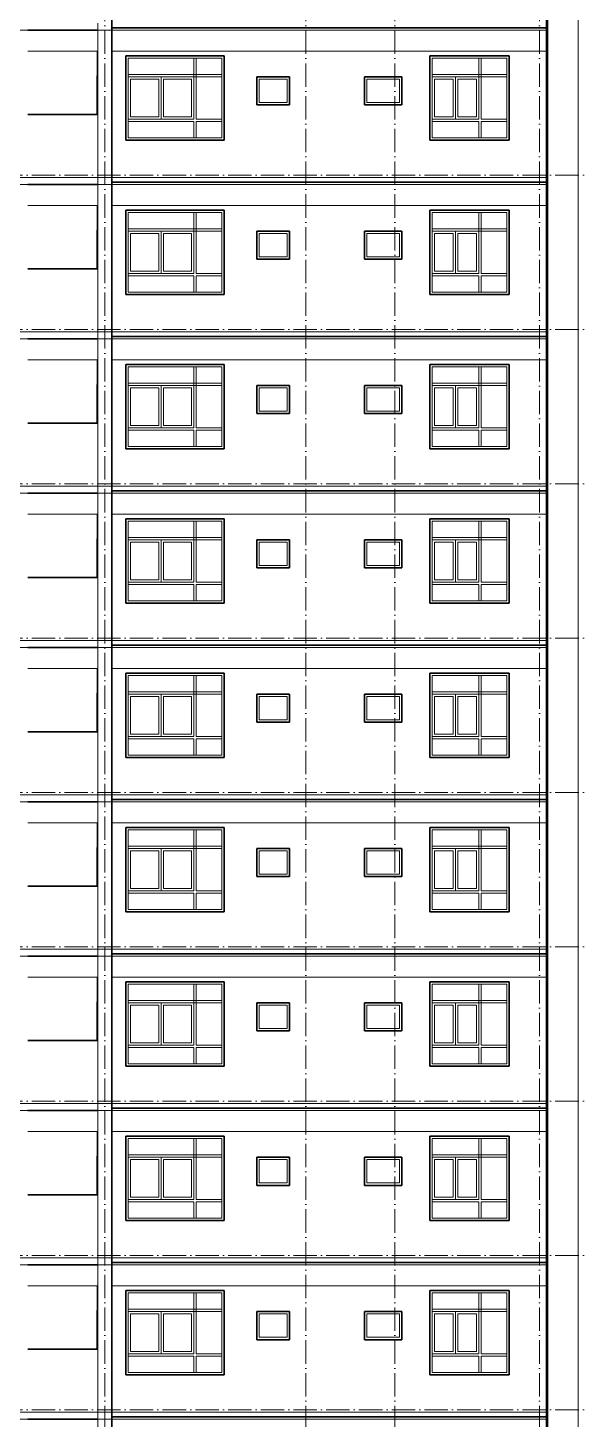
# Model space of a CAD drawing. Header units: millimetres. Extents: x -8482 to 130249, y -7482 to 93550.
# Drawn here: x 87661 to 99436, y 38200 to 67950 of the extents above; entities that cross this region are included whole.
import ezdxf

# ---------------------------------------------------------------- set-up
doc = ezdxf.new("R2010")
doc.units = ezdxf.units.MM
doc.linetypes.add('Grid Line', pattern=[14, 10, -2, 0, -2])
for name, color, linetype, lineweight in [('CUA', 31, 'Continuous', 9), ('NET CAT', 3, 'Continuous', 5), ('NET CATConcrete', 3, 'Continuous', 5), ('NET-THAY', 2, 'Continuous', 9), ('TRUC', 225, 'Continuous', 5)]:
    doc.layers.add(name, color=color, linetype=linetype, lineweight=lineweight)

# ---------------------------------------------------------------- blocks, each defined once
blk = doc.blocks.new('ALC1807-ASCENT PLAZA-TANG DIEN HINH-TANG 5_rvt-23-MẶT ĐỨNG TRỤC Q-A')
at = {"layer": 'NET-THAY', "color": 50, "lineweight": 35}
for p, q in [((-28550, 38250), (-31000, 38250)), ((-31000, 38250), (-31000, 34950)), ((-28100, 38250), (-28550, 38250)), ((-21700, 38250), (-28100, 38250)), ((-21700, 34950), (-21700, 38250))]:
    blk.add_line(p, q, dxfattribs=at)
blk = doc.blocks.new('CUA VAO CAN HO - Type 1-60179-MẶT ĐỨNG TRỤC Q-A')
at = {"layer": 'CUA', "color": 90}
for p, q in [((-31320, 24026), (-31320, 23200)), ((-31300, 24026), (-31320, 24026))]:
    blk.add_line(p, q, dxfattribs=at)
blk = doc.blocks.new('X-PHONG NGU 2 - X-PHONG NGU 2_Recovery_-201132-MẶT ĐỨNG TRỤC Q-A')
at = {"layer": 'CUA', "color": 90}
for p, q in [((-28600, 24450), (-30700, 24450)), ((-30700, 24450), (-30700, 22650)), ((-30650, 22700), (-30650, 24400)), ((-30650, 24400), (-28650, 24400)), ((-29200, 24400), (-29250, 24400)), ((-29250, 24400), (-29250, 23100)), ((-29200, 23100), (-29200, 24400)), ((-28650, 24400), (-28650, 22700)), ((-28600, 22650), (-28600, 24450)), ((-30650, 24050), (-30650, 24000)), ((-28650, 24050), (-30650, 24050)), ((-30650, 24000), (-28650, 24000)), ((-30600, 23150), (-30600, 23950)), ((-30600, 23950), (-30000, 23950)), ((-30000, 23950), (-30000, 23150)), ((-29950, 24000), (-29950, 23100)), ((-29250, 24000), (-29950, 24000)), ((-29900, 23950), (-29300, 23950)), ((-29900, 23150), (-29900, 23950)), ((-29300, 23950), (-29300, 23150)), ((-29250, 23100), (-29250, 24000)), ((-28650, 24000), (-28650, 24050)), ((-29250, 23100), (-30650, 23100)), ((-30650, 23100), (-30650, 23050)), ((-30650, 23050), (-29250, 23050)), ((-30000, 23150), (-30600, 23150)), ((-29950, 23100), (-29250, 23100)), ((-29300, 23150), (-29900, 23150)), ((-29250, 23050), (-29250, 22700)), ((-28650, 23100), (-29200, 23100)), ((-29200, 22700), (-29200, 23050)), ((-29200, 23050), (-28650, 23050)), ((-28650, 23050), (-28650, 23100)), ((-30700, 22650), (-28600, 22650)), ((-28650, 22700), (-30650, 22700)), ((-29250, 22700), (-29200, 22700))]:
    blk.add_line(p, q, dxfattribs=at)
blk = doc.blocks.new('X-PHONG NGU 2 - X-PHONG NGU 2_Recovery_ 2-211564-MẶT ĐỨNG TRỤC Q-A')
at = {"layer": 'CUA', "color": 90}
for p, q in [((-22500, 24450), (-24200, 24450)), ((-24200, 24450), (-24200, 22650)), ((-24150, 22700), (-24150, 24400)), ((-24150, 24400), (-22550, 24400)), ((-23100, 24400), (-23150, 24400)), ((-23150, 24400), (-23150, 23100)), ((-23100, 23100), (-23100, 24400)), ((-22550, 24400), (-22550, 22700)), ((-22500, 22650), (-22500, 24450)), ((-24150, 24050), (-24150, 24000)), ((-22550, 24050), (-24150, 24050)), ((-24150, 24000), (-22550, 24000)), ((-24100, 23150), (-24100, 23950)), ((-24100, 23950), (-23700, 23950)), ((-23700, 23950), (-23700, 23150)), ((-23650, 24000), (-23650, 23100)), ((-23150, 24000), (-23650, 24000)), ((-23600, 23950), (-23200, 23950)), ((-23600, 23150), (-23600, 23950)), ((-23200, 23950), (-23200, 23150)), ((-23150, 23100), (-23150, 24000)), ((-22550, 24000), (-22550, 24050)), ((-23150, 23100), (-24150, 23100)), ((-24150, 23100), (-24150, 23050)), ((-24150, 23050), (-23150, 23050)), ((-23700, 23150), (-24100, 23150)), ((-23650, 23100), (-23150, 23100)), ((-23200, 23150), (-23600, 23150)), ((-23150, 23050), (-23150, 22700)), ((-22550, 23100), (-23100, 23100)), ((-23100, 22700), (-23100, 23050)), ((-23100, 23050), (-22550, 23050)), ((-22550, 23050), (-22550, 23100)), ((-24200, 22650), (-22500, 22650)), ((-22550, 22700), (-24150, 22700)), ((-23150, 22700), (-23100, 22700))]:
    blk.add_line(p, q, dxfattribs=at)
blk = doc.blocks.new('X-PHONG WC - X-PHONG WC 2-211565-MẶT ĐỨNG TRỤC Q-A')
at = {"layer": 'CUA', "color": 90}
for p, q in [((-25600, 24000), (-25600, 23400)), ((-24800, 24000), (-25600, 24000)), ((-25550, 23950), (-24850, 23950)), ((-25550, 23450), (-25550, 23950)), ((-24850, 23950), (-24850, 23450)), ((-24800, 23400), (-24800, 24000)), ((-25600, 23400), (-24800, 23400)), ((-24850, 23450), (-25550, 23450))]:
    blk.add_line(p, q, dxfattribs=at)
blk = doc.blocks.new('X-PHONG WC - X-PHONG WC 3-211566-MẶT ĐỨNG TRỤC Q-A')
at = {"layer": 'CUA', "color": 90}
for p, q in [((-27900, 24000), (-27900, 23400)), ((-27200, 24000), (-27900, 24000)), ((-27850, 23950), (-27250, 23950)), ((-27850, 23450), (-27850, 23950)), ((-27250, 23950), (-27250, 23450)), ((-27200, 23400), (-27200, 24000)), ((-27900, 23400), (-27200, 23400)), ((-27250, 23450), (-27850, 23450))]:
    blk.add_line(p, q, dxfattribs=at)
blk = doc.blocks.new('ALC1807-ASCENT PLAZA-TANG DIEN HINH-TANG 5_rvt-24-MẶT ĐỨNG TRỤC Q-A')
at = {"layer": 'NET-THAY', "color": 50, "lineweight": 35}
for p, q in [((-28550, 41550), (-31000, 41550)), ((-31000, 41550), (-31000, 38250)), ((-28100, 41550), (-28550, 41550)), ((-21700, 41550), (-28100, 41550)), ((-21700, 38250), (-21700, 41550)), ((-31310, 40526), (-31310, 41050)), ((-30700, 39150), (-30700, 40950)), ((-30700, 40950), (-28600, 40950)), ((-28600, 40950), (-28600, 39150)), ((-24200, 39150), (-24200, 40950)), ((-24200, 40950), (-22500, 40950)), ((-22500, 40950), (-22500, 39150)), ((-27900, 39900), (-27900, 40500)), ((-27900, 40500), (-27200, 40500)), ((-27200, 40500), (-27200, 39900)), ((-25600, 39900), (-25600, 40500)), ((-25600, 40500), (-24800, 40500)), ((-24800, 40500), (-24800, 39900)), ((-27200, 39900), (-27900, 39900)), ((-24800, 39900), (-25600, 39900)), ((-31300, 39700), (-32800, 39700)), ((-28600, 39150), (-30700, 39150)), ((-22500, 39150), (-24200, 39150)), ((-32800, 38200), (-31300, 38200)), ((-31000, 38250), (-28550, 38250)), ((-28550, 38250), (-28100, 38250)), ((-28100, 38250), (-21700, 38250))]:
    blk.add_line(p, q, dxfattribs=at)
at = {"color": 50, "lineweight": 35}
for name in ['X-PHONG NGU 2 - X-PHONG NGU 2_Recovery_-201132-MẶT ĐỨNG TRỤC Q-A', 'X-PHONG NGU 2 - X-PHONG NGU 2_Recovery_ 2-211564-MẶT ĐỨNG TRỤC Q-A', 'CUA VAO CAN HO - Type 1-60179-MẶT ĐỨNG TRỤC Q-A', 'X-PHONG WC - X-PHONG WC 3-211566-MẶT ĐỨNG TRỤC Q-A', 'X-PHONG WC - X-PHONG WC 2-211565-MẶT ĐỨNG TRỤC Q-A']:
    blk.add_blockref(name, (0, 16500), dxfattribs=at)
blk = doc.blocks.new('ALC1807-ASCENT PLAZA-TANG DIEN HINH-TANG 5_rvt-25-MẶT ĐỨNG TRỤC Q-A')
at = {"layer": 'NET-THAY', "color": 50, "lineweight": 35}
for p, q in [((-28550, 44850), (-31000, 44850)), ((-31000, 44850), (-31000, 41550)), ((-28100, 44850), (-28550, 44850)), ((-21700, 44850), (-28100, 44850)), ((-21700, 41550), (-21700, 44850)), ((-31310, 43826), (-31310, 44350)), ((-30700, 42450), (-30700, 44250)), ((-30700, 44250), (-28600, 44250)), ((-28600, 44250), (-28600, 42450)), ((-24200, 42450), (-24200, 44250)), ((-24200, 44250), (-22500, 44250)), ((-22500, 44250), (-22500, 42450)), ((-27900, 43200), (-27900, 43800)), ((-27900, 43800), (-27200, 43800)), ((-27200, 43800), (-27200, 43200)), ((-25600, 43200), (-25600, 43800)), ((-25600, 43800), (-24800, 43800)), ((-24800, 43800), (-24800, 43200)), ((-27200, 43200), (-27900, 43200)), ((-24800, 43200), (-25600, 43200)), ((-31300, 43000), (-32800, 43000)), ((-28600, 42450), (-30700, 42450)), ((-22500, 42450), (-24200, 42450)), ((-32800, 41500), (-31300, 41500)), ((-31000, 41550), (-28550, 41550)), ((-28550, 41550), (-28100, 41550)), ((-28100, 41550), (-21700, 41550))]:
    blk.add_line(p, q, dxfattribs=at)
at = {"color": 50, "lineweight": 35}
for name in ['X-PHONG NGU 2 - X-PHONG NGU 2_Recovery_-201132-MẶT ĐỨNG TRỤC Q-A', 'X-PHONG NGU 2 - X-PHONG NGU 2_Recovery_ 2-211564-MẶT ĐỨNG TRỤC Q-A', 'CUA VAO CAN HO - Type 1-60179-MẶT ĐỨNG TRỤC Q-A', 'X-PHONG WC - X-PHONG WC 3-211566-MẶT ĐỨNG TRỤC Q-A', 'X-PHONG WC - X-PHONG WC 2-211565-MẶT ĐỨNG TRỤC Q-A']:
    blk.add_blockref(name, (0, 19800), dxfattribs=at)
blk = doc.blocks.new('ALC1807-ASCENT PLAZA-TANG DIEN HINH-TANG 5_rvt-26-MẶT ĐỨNG TRỤC Q-A')
at = {"layer": 'NET-THAY', "color": 50, "lineweight": 35}
for p, q in [((-28550, 48150), (-31000, 48150)), ((-31000, 48150), (-31000, 44850)), ((-28100, 48150), (-28550, 48150)), ((-21700, 48150), (-28100, 48150)), ((-21700, 44850), (-21700, 48150)), ((-31310, 47126), (-31310, 47650)), ((-30700, 45750), (-30700, 47550)), ((-30700, 47550), (-28600, 47550)), ((-28600, 47550), (-28600, 45750)), ((-24200, 45750), (-24200, 47550)), ((-24200, 47550), (-22500, 47550)), ((-22500, 47550), (-22500, 45750)), ((-27900, 46500), (-27900, 47100)), ((-27900, 47100), (-27200, 47100)), ((-27200, 47100), (-27200, 46500)), ((-25600, 46500), (-25600, 47100)), ((-25600, 47100), (-24800, 47100)), ((-24800, 47100), (-24800, 46500)), ((-27200, 46500), (-27900, 46500)), ((-24800, 46500), (-25600, 46500)), ((-31300, 46300), (-32800, 46300)), ((-28600, 45750), (-30700, 45750)), ((-22500, 45750), (-24200, 45750)), ((-32800, 44800), (-31300, 44800)), ((-31000, 44850), (-28550, 44850)), ((-28550, 44850), (-28100, 44850)), ((-28100, 44850), (-21700, 44850))]:
    blk.add_line(p, q, dxfattribs=at)
at = {"color": 50, "lineweight": 35}
for name in ['X-PHONG NGU 2 - X-PHONG NGU 2_Recovery_-201132-MẶT ĐỨNG TRỤC Q-A', 'X-PHONG NGU 2 - X-PHONG NGU 2_Recovery_ 2-211564-MẶT ĐỨNG TRỤC Q-A', 'CUA VAO CAN HO - Type 1-60179-MẶT ĐỨNG TRỤC Q-A', 'X-PHONG WC - X-PHONG WC 3-211566-MẶT ĐỨNG TRỤC Q-A', 'X-PHONG WC - X-PHONG WC 2-211565-MẶT ĐỨNG TRỤC Q-A']:
    blk.add_blockref(name, (0, 23100), dxfattribs=at)
blk = doc.blocks.new('ALC1807-ASCENT PLAZA-TANG DIEN HINH-TANG 5_rvt-27-MẶT ĐỨNG TRỤC Q-A')
at = {"layer": 'NET-THAY', "color": 50, "lineweight": 35}
for p, q in [((-28550, 51450), (-31000, 51450)), ((-31000, 51450), (-31000, 48150)), ((-28100, 51450), (-28550, 51450)), ((-21700, 51450), (-28100, 51450)), ((-21700, 48150), (-21700, 51450)), ((-31310, 50426), (-31310, 50950)), ((-30700, 49050), (-30700, 50850)), ((-30700, 50850), (-28600, 50850)), ((-28600, 50850), (-28600, 49050)), ((-24200, 49050), (-24200, 50850)), ((-24200, 50850), (-22500, 50850)), ((-22500, 50850), (-22500, 49050)), ((-27900, 49800), (-27900, 50400)), ((-27900, 50400), (-27200, 50400)), ((-27200, 50400), (-27200, 49800)), ((-25600, 49800), (-25600, 50400)), ((-25600, 50400), (-24800, 50400)), ((-24800, 50400), (-24800, 49800)), ((-27200, 49800), (-27900, 49800)), ((-24800, 49800), (-25600, 49800)), ((-31300, 49600), (-32800, 49600)), ((-28600, 49050), (-30700, 49050)), ((-22500, 49050), (-24200, 49050)), ((-32800, 48100), (-31300, 48100)), ((-31000, 48150), (-28550, 48150)), ((-28550, 48150), (-28100, 48150)), ((-28100, 48150), (-21700, 48150))]:
    blk.add_line(p, q, dxfattribs=at)
at = {"color": 50, "lineweight": 35}
for name in ['X-PHONG NGU 2 - X-PHONG NGU 2_Recovery_-201132-MẶT ĐỨNG TRỤC Q-A', 'X-PHONG NGU 2 - X-PHONG NGU 2_Recovery_ 2-211564-MẶT ĐỨNG TRỤC Q-A', 'CUA VAO CAN HO - Type 1-60179-MẶT ĐỨNG TRỤC Q-A', 'X-PHONG WC - X-PHONG WC 3-211566-MẶT ĐỨNG TRỤC Q-A', 'X-PHONG WC - X-PHONG WC 2-211565-MẶT ĐỨNG TRỤC Q-A']:
    blk.add_blockref(name, (0, 26400), dxfattribs=at)
blk = doc.blocks.new('ALC1807-ASCENT PLAZA-TANG DIEN HINH-TANG 5_rvt-28-MẶT ĐỨNG TRỤC Q-A')
at = {"layer": 'NET-THAY', "color": 50, "lineweight": 35}
for p, q in [((-28550, 54750), (-31000, 54750)), ((-31000, 54750), (-31000, 51450)), ((-28100, 54750), (-28550, 54750)), ((-21700, 54750), (-28100, 54750)), ((-21700, 51450), (-21700, 54750)), ((-31310, 53726), (-31310, 54250)), ((-30700, 52350), (-30700, 54150)), ((-30700, 54150), (-28600, 54150)), ((-28600, 54150), (-28600, 52350)), ((-24200, 52350), (-24200, 54150)), ((-24200, 54150), (-22500, 54150)), ((-22500, 54150), (-22500, 52350)), ((-27900, 53100), (-27900, 53700)), ((-27900, 53700), (-27200, 53700)), ((-27200, 53700), (-27200, 53100)), ((-25600, 53100), (-25600, 53700)), ((-25600, 53700), (-24800, 53700)), ((-24800, 53700), (-24800, 53100)), ((-27200, 53100), (-27900, 53100)), ((-24800, 53100), (-25600, 53100)), ((-31300, 52900), (-32800, 52900)), ((-28600, 52350), (-30700, 52350)), ((-22500, 52350), (-24200, 52350)), ((-32800, 51400), (-31300, 51400)), ((-31000, 51450), (-28550, 51450)), ((-28550, 51450), (-28100, 51450)), ((-28100, 51450), (-21700, 51450))]:
    blk.add_line(p, q, dxfattribs=at)
at = {"color": 50, "lineweight": 35}
for name in ['X-PHONG NGU 2 - X-PHONG NGU 2_Recovery_-201132-MẶT ĐỨNG TRỤC Q-A', 'X-PHONG NGU 2 - X-PHONG NGU 2_Recovery_ 2-211564-MẶT ĐỨNG TRỤC Q-A', 'CUA VAO CAN HO - Type 1-60179-MẶT ĐỨNG TRỤC Q-A', 'X-PHONG WC - X-PHONG WC 3-211566-MẶT ĐỨNG TRỤC Q-A', 'X-PHONG WC - X-PHONG WC 2-211565-MẶT ĐỨNG TRỤC Q-A']:
    blk.add_blockref(name, (0, 29700), dxfattribs=at)
blk = doc.blocks.new('ALC1807-ASCENT PLAZA-TANG DIEN HINH-TANG 5_rvt-29-MẶT ĐỨNG TRỤC Q-A')
at = {"layer": 'NET-THAY', "color": 50, "lineweight": 35}
for p, q in [((-28550, 58050), (-31000, 58050)), ((-31000, 58050), (-31000, 54750)), ((-28100, 58050), (-28550, 58050)), ((-21700, 58050), (-28100, 58050)), ((-21700, 54750), (-21700, 58050)), ((-31310, 57026), (-31310, 57550)), ((-30700, 55650), (-30700, 57450)), ((-30700, 57450), (-28600, 57450)), ((-28600, 57450), (-28600, 55650)), ((-24200, 55650), (-24200, 57450)), ((-24200, 57450), (-22500, 57450)), ((-22500, 57450), (-22500, 55650)), ((-27900, 56400), (-27900, 57000)), ((-27900, 57000), (-27200, 57000)), ((-27200, 57000), (-27200, 56400)), ((-25600, 56400), (-25600, 57000)), ((-25600, 57000), (-24800, 57000)), ((-24800, 57000), (-24800, 56400)), ((-27200, 56400), (-27900, 56400)), ((-24800, 56400), (-25600, 56400)), ((-31300, 56200), (-32800, 56200)), ((-28600, 55650), (-30700, 55650)), ((-22500, 55650), (-24200, 55650)), ((-31000, 54750), (-28550, 54750)), ((-28550, 54750), (-28100, 54750)), ((-28100, 54750), (-21700, 54750)), ((-32800, 54700), (-31300, 54700))]:
    blk.add_line(p, q, dxfattribs=at)
at = {"color": 50, "lineweight": 35}
for name in ['X-PHONG NGU 2 - X-PHONG NGU 2_Recovery_-201132-MẶT ĐỨNG TRỤC Q-A', 'X-PHONG NGU 2 - X-PHONG NGU 2_Recovery_ 2-211564-MẶT ĐỨNG TRỤC Q-A', 'CUA VAO CAN HO - Type 1-60179-MẶT ĐỨNG TRỤC Q-A', 'X-PHONG WC - X-PHONG WC 3-211566-MẶT ĐỨNG TRỤC Q-A', 'X-PHONG WC - X-PHONG WC 2-211565-MẶT ĐỨNG TRỤC Q-A']:
    blk.add_blockref(name, (0, 33000), dxfattribs=at)
blk = doc.blocks.new('ALC1807-ASCENT PLAZA-TANG DIEN HINH-TANG 5_rvt-30-MẶT ĐỨNG TRỤC Q-A')
at = {"layer": 'NET-THAY', "color": 50, "lineweight": 35}
for p, q in [((-28550, 61350), (-31000, 61350)), ((-31000, 61350), (-31000, 58050)), ((-28100, 61350), (-28550, 61350)), ((-21700, 61350), (-28100, 61350)), ((-21700, 58050), (-21700, 61350)), ((-31310, 60326), (-31310, 60850)), ((-30700, 58950), (-30700, 60750)), ((-30700, 60750), (-28600, 60750)), ((-28600, 60750), (-28600, 58950)), ((-24200, 58950), (-24200, 60750)), ((-24200, 60750), (-22500, 60750)), ((-22500, 60750), (-22500, 58950)), ((-27900, 59700), (-27900, 60300)), ((-27900, 60300), (-27200, 60300)), ((-27200, 60300), (-27200, 59700)), ((-25600, 59700), (-25600, 60300)), ((-25600, 60300), (-24800, 60300)), ((-24800, 60300), (-24800, 59700)), ((-27200, 59700), (-27900, 59700)), ((-24800, 59700), (-25600, 59700)), ((-31300, 59500), (-32800, 59500)), ((-28600, 58950), (-30700, 58950)), ((-22500, 58950), (-24200, 58950)), ((-31000, 58050), (-28550, 58050)), ((-28550, 58050), (-28100, 58050)), ((-28100, 58050), (-21700, 58050)), ((-32800, 58000), (-31300, 58000))]:
    blk.add_line(p, q, dxfattribs=at)
at = {"color": 50, "lineweight": 35}
for name in ['X-PHONG NGU 2 - X-PHONG NGU 2_Recovery_-201132-MẶT ĐỨNG TRỤC Q-A', 'X-PHONG NGU 2 - X-PHONG NGU 2_Recovery_ 2-211564-MẶT ĐỨNG TRỤC Q-A', 'CUA VAO CAN HO - Type 1-60179-MẶT ĐỨNG TRỤC Q-A', 'X-PHONG WC - X-PHONG WC 3-211566-MẶT ĐỨNG TRỤC Q-A', 'X-PHONG WC - X-PHONG WC 2-211565-MẶT ĐỨNG TRỤC Q-A']:
    blk.add_blockref(name, (0, 36300), dxfattribs=at)
blk = doc.blocks.new('ALC1807-ASCENT PLAZA-TANG DIEN HINH-TANG 5_rvt-31-MẶT ĐỨNG TRỤC Q-A')
at = {"layer": 'NET-THAY', "color": 50, "lineweight": 35}
for p, q in [((-28550, 64650), (-31000, 64650)), ((-31000, 64650), (-31000, 61350)), ((-28100, 64650), (-28550, 64650)), ((-21700, 64650), (-28100, 64650)), ((-21700, 61350), (-21700, 64650)), ((-31310, 63626), (-31310, 64150)), ((-30700, 62250), (-30700, 64050)), ((-30700, 64050), (-28600, 64050)), ((-28600, 64050), (-28600, 62250)), ((-24200, 62250), (-24200, 64050)), ((-24200, 64050), (-22500, 64050)), ((-22500, 64050), (-22500, 62250)), ((-27900, 63000), (-27900, 63600)), ((-27900, 63600), (-27200, 63600)), ((-27200, 63600), (-27200, 63000)), ((-25600, 63000), (-25600, 63600)), ((-25600, 63600), (-24800, 63600)), ((-24800, 63600), (-24800, 63000)), ((-31300, 62800), (-32800, 62800)), ((-27200, 63000), (-27900, 63000)), ((-24800, 63000), (-25600, 63000)), ((-28600, 62250), (-30700, 62250)), ((-22500, 62250), (-24200, 62250)), ((-32800, 61300), (-31300, 61300)), ((-31000, 61350), (-28550, 61350)), ((-28550, 61350), (-28100, 61350)), ((-28100, 61350), (-21700, 61350))]:
    blk.add_line(p, q, dxfattribs=at)
at = {"color": 50, "lineweight": 35}
for name in ['X-PHONG NGU 2 - X-PHONG NGU 2_Recovery_-201132-MẶT ĐỨNG TRỤC Q-A', 'X-PHONG NGU 2 - X-PHONG NGU 2_Recovery_ 2-211564-MẶT ĐỨNG TRỤC Q-A', 'CUA VAO CAN HO - Type 1-60179-MẶT ĐỨNG TRỤC Q-A', 'X-PHONG WC - X-PHONG WC 3-211566-MẶT ĐỨNG TRỤC Q-A', 'X-PHONG WC - X-PHONG WC 2-211565-MẶT ĐỨNG TRỤC Q-A']:
    blk.add_blockref(name, (0, 39600), dxfattribs=at)
blk = doc.blocks.new('ALC1807-ASCENT PLAZA-TANG DIEN HINH-TANG 5_rvt-32-MẶT ĐỨNG TRỤC Q-A')
at = {"layer": 'NET-THAY', "color": 50, "lineweight": 35}
for p, q in [((-28550, 67950), (-31000, 67950)), ((-31000, 67950), (-31000, 64650)), ((-28100, 67950), (-28550, 67950)), ((-21700, 67950), (-28100, 67950)), ((-21700, 64650), (-21700, 67950)), ((-31310, 66926), (-31310, 67450)), ((-30700, 65550), (-30700, 67350)), ((-30700, 67350), (-28600, 67350)), ((-28600, 67350), (-28600, 65550)), ((-24200, 65550), (-24200, 67350)), ((-24200, 67350), (-22500, 67350)), ((-22500, 67350), (-22500, 65550)), ((-27900, 66300), (-27900, 66900)), ((-27900, 66900), (-27200, 66900)), ((-27200, 66900), (-27200, 66300)), ((-25600, 66300), (-25600, 66900)), ((-25600, 66900), (-24800, 66900)), ((-24800, 66900), (-24800, 66300)), ((-31300, 66100), (-32800, 66100)), ((-27200, 66300), (-27900, 66300)), ((-24800, 66300), (-25600, 66300)), ((-28600, 65550), (-30700, 65550)), ((-22500, 65550), (-24200, 65550)), ((-32800, 64600), (-31300, 64600)), ((-31000, 64650), (-28550, 64650)), ((-28550, 64650), (-28100, 64650)), ((-28100, 64650), (-21700, 64650))]:
    blk.add_line(p, q, dxfattribs=at)
at = {"color": 50, "lineweight": 35}
for name in ['X-PHONG NGU 2 - X-PHONG NGU 2_Recovery_-201132-MẶT ĐỨNG TRỤC Q-A', 'X-PHONG NGU 2 - X-PHONG NGU 2_Recovery_ 2-211564-MẶT ĐỨNG TRỤC Q-A', 'CUA VAO CAN HO - Type 1-60179-MẶT ĐỨNG TRỤC Q-A', 'X-PHONG WC - X-PHONG WC 3-211566-MẶT ĐỨNG TRỤC Q-A', 'X-PHONG WC - X-PHONG WC 2-211565-MẶT ĐỨNG TRỤC Q-A']:
    blk.add_blockref(name, (0, 42900), dxfattribs=at)
blk = doc.blocks.new('ALC1807-ASCENT PLAZA-TANG DIEN HINH-TANG 5_rvt-33-MẶT ĐỨNG TRỤC Q-A')
at = {"layer": 'NET-THAY', "color": 50, "lineweight": 35}
for p, q in [((-31000, 71250), (-31000, 67950)), ((-21700, 67950), (-21700, 71250)), ((-32800, 67900), (-31300, 67900)), ((-31000, 67950), (-28550, 67950)), ((-28550, 67950), (-28100, 67950)), ((-28100, 67950), (-21700, 67950))]:
    blk.add_line(p, q, dxfattribs=at)

msp = doc.modelspace()

# ---------------------------------------------------------------- linework, layer by layer
at = {"layer": 'NET CAT'}
for p, q in [((98785.6, 81250), (98785.6, 21250)), ((99435.6, 81250), (99435.6, 11929.2)), ((89160.6, 67900), (89460.6, 67900)), ((89160.6, 67900), (89160.6, 64750)), ((89460.6, 67450), (89460.6, 64750)), ((89460.6, 64750), (89160.6, 64750)), ((89160.6, 64600), (89460.6, 64600)), ((89160.6, 64600), (89160.6, 61450)), ((89460.6, 64150), (89460.6, 61450)), ((89460.6, 61450), (89160.6, 61450)), ((89160.6, 61300), (89460.6, 61300)), ((89160.6, 61300), (89160.6, 58150)), ((89460.6, 60850), (89460.6, 58150)), ((89460.6, 58150), (89160.6, 58150)), ((89160.6, 58000), (89460.6, 58000)), ((89160.6, 58000), (89160.6, 54850)), ((89460.6, 57550), (89460.6, 54850)), ((89460.6, 54850), (89160.6, 54850)), ((89160.6, 54700), (89460.6, 54700)), ((89160.6, 54700), (89160.6, 51550)), ((89460.6, 54250), (89460.6, 51550)), ((89460.6, 51550), (89160.6, 51550)), ((89160.6, 51400), (89460.6, 51400)), ((89160.6, 51400), (89160.6, 48250)), ((89460.6, 50950), (89460.6, 48250)), ((89460.6, 48250), (89160.6, 48250)), ((89160.6, 48100), (89460.6, 48100)), ((89160.6, 48100), (89160.6, 44950)), ((89460.6, 47650), (89460.6, 44950)), ((89460.6, 44950), (89160.6, 44950)), ((89160.6, 44800), (89460.6, 44800)), ((89160.6, 44800), (89160.6, 41650)), ((89460.6, 44350), (89460.6, 41650)), ((89460.6, 41650), (89160.6, 41650)), ((89160.6, 41500), (89460.6, 41500)), ((89160.6, 41500), (89160.6, 38350)), ((89460.6, 41050), (89460.6, 38350)), ((89460.6, 38350), (89160.6, 38350)), ((89160.6, 38200), (89460.6, 38200)), ((89160.6, 38200), (89160.6, 35050))]:
    msp.add_line(p, q, dxfattribs=at)
at = {"layer": 'NET CATConcrete'}
for p, q in [((98760.6, 67900), (89460.6, 67900)), ((98760.6, 67450), (98760.6, 67900)), ((89160.6, 67450), (87660.6, 67450)), ((98760.6, 67450), (89460.6, 67450)), ((98760.6, 64600), (89460.6, 64600)), ((98760.6, 64150), (98760.6, 64600)), ((89160.6, 64150), (87660.6, 64150)), ((98760.6, 64150), (89460.6, 64150)), ((98760.6, 61300), (89460.6, 61300)), ((98760.6, 60850), (98760.6, 61300)), ((89160.6, 60850), (87660.6, 60850)), ((98760.6, 60850), (89460.6, 60850)), ((98760.6, 58000), (89460.6, 58000)), ((98760.6, 57550), (98760.6, 58000)), ((89160.6, 57550), (87660.6, 57550)), ((98760.6, 57550), (89460.6, 57550)), ((98760.6, 54700), (89460.6, 54700)), ((98760.6, 54250), (98760.6, 54700)), ((89160.6, 54250), (87660.6, 54250)), ((98760.6, 54250), (89460.6, 54250)), ((98760.6, 51400), (89460.6, 51400)), ((98760.6, 50950), (98760.6, 51400)), ((89160.6, 50950), (87660.6, 50950)), ((98760.6, 50950), (89460.6, 50950)), ((98760.6, 48100), (89460.6, 48100)), ((98760.6, 47650), (98760.6, 48100)), ((89160.6, 47650), (87660.6, 47650)), ((98760.6, 47650), (89460.6, 47650)), ((98760.6, 44800), (89460.6, 44800)), ((98760.6, 44350), (98760.6, 44800)), ((89160.6, 44350), (87660.6, 44350)), ((98760.6, 44350), (89460.6, 44350)), ((98760.6, 41500), (89460.6, 41500)), ((98760.6, 41050), (98760.6, 41500)), ((89160.6, 41050), (87660.6, 41050)), ((98760.6, 41050), (89460.6, 41050)), ((98760.6, 38200), (89460.6, 38200)), ((98760.6, 37750), (98760.6, 38200))]:
    msp.add_line(p, q, dxfattribs=at)
at = {"layer": 'NET-THAY'}
for p, q in [((98760.6, 67900), (78060.6, 67900)), ((89160.6, 68050), (89160.6, 67900)), ((98760.6, 68050), (98760.6, 67900)), ((78060.6, 64750), (98760.6, 64750)), ((98760.6, 64600), (78060.6, 64600)), ((89160.6, 64750), (89160.6, 64600)), ((98760.6, 64750), (98760.6, 64600)), ((78060.6, 61450), (98760.6, 61450)), ((98760.6, 61300), (78060.6, 61300)), ((89160.6, 61450), (89160.6, 61300)), ((98760.6, 61450), (98760.6, 61300)), ((78060.6, 58150), (98760.6, 58150)), ((89160.6, 58150), (89160.6, 58000)), ((98760.6, 58150), (98760.6, 58000)), ((98760.6, 58000), (78060.6, 58000)), ((78060.6, 54850), (98760.6, 54850)), ((89160.6, 54850), (89160.6, 54700)), ((98760.6, 54850), (98760.6, 54700)), ((98760.6, 54700), (78060.6, 54700)), ((78060.6, 51550), (98760.6, 51550)), ((89160.6, 51550), (89160.6, 51400)), ((98760.6, 51550), (98760.6, 51400)), ((98760.6, 51400), (78060.6, 51400)), ((78060.6, 48250), (98760.6, 48250)), ((89160.6, 48250), (89160.6, 48100)), ((98760.6, 48250), (98760.6, 48100)), ((98760.6, 48100), (78060.6, 48100)), ((78060.6, 44950), (98760.6, 44950)), ((89160.6, 44950), (89160.6, 44800)), ((98760.6, 44950), (98760.6, 44800)), ((98760.6, 44800), (78060.6, 44800)), ((78060.6, 41650), (98760.6, 41650)), ((98760.6, 41500), (78060.6, 41500)), ((89160.6, 41650), (89160.6, 41500)), ((98760.6, 41650), (98760.6, 41500)), ((78060.6, 38350), (98760.6, 38350)), ((98760.6, 38200), (78060.6, 38200)), ((89160.6, 38350), (89160.6, 38200)), ((98760.6, 38350), (98760.6, 38200))]:
    msp.add_line(p, q, dxfattribs=at)
at = {"layer": 'TRUC', "linetype": 'Grid Line', "ltscale": 50}
for p, q in [((89310.6, -6119.7), (89310.6, 93540.4)), ((93610.6, -6119.7), (93610.6, 93540.4)), ((95510.6, -6119.7), (95510.6, 93540.4)), ((98610.6, -6119.7), (98610.6, 93540.4)), ((68842.1, 64800), (128842.1, 64800)), ((68842.1, 61500), (128842.1, 61500)), ((68842.1, 58200), (128842.1, 58200)), ((68842.1, 54900), (128842.1, 54900)), ((68842.1, 51600), (128842.1, 51600)), ((68842.1, 48300), (128842.1, 48300)), ((68842.1, 45000), (128842.1, 45000)), ((68842.1, 41700), (128842.1, 41700)), ((68842.1, 38400), (128842.1, 38400))]:
    msp.add_line(p, q, dxfattribs=at)

# ---------------------------------------------------------------- block references
at = {"color": 130, "lineweight": 5}
for name in ['ALC1807-ASCENT PLAZA-TANG DIEN HINH-TANG 5_rvt-33-MẶT ĐỨNG TRỤC Q-A', 'ALC1807-ASCENT PLAZA-TANG DIEN HINH-TANG 5_rvt-32-MẶT ĐỨNG TRỤC Q-A', 'ALC1807-ASCENT PLAZA-TANG DIEN HINH-TANG 5_rvt-31-MẶT ĐỨNG TRỤC Q-A', 'ALC1807-ASCENT PLAZA-TANG DIEN HINH-TANG 5_rvt-30-MẶT ĐỨNG TRỤC Q-A', 'ALC1807-ASCENT PLAZA-TANG DIEN HINH-TANG 5_rvt-29-MẶT ĐỨNG TRỤC Q-A', 'ALC1807-ASCENT PLAZA-TANG DIEN HINH-TANG 5_rvt-28-MẶT ĐỨNG TRỤC Q-A', 'ALC1807-ASCENT PLAZA-TANG DIEN HINH-TANG 5_rvt-27-MẶT ĐỨNG TRỤC Q-A', 'ALC1807-ASCENT PLAZA-TANG DIEN HINH-TANG 5_rvt-26-MẶT ĐỨNG TRỤC Q-A', 'ALC1807-ASCENT PLAZA-TANG DIEN HINH-TANG 5_rvt-25-MẶT ĐỨNG TRỤC Q-A', 'ALC1807-ASCENT PLAZA-TANG DIEN HINH-TANG 5_rvt-24-MẶT ĐỨNG TRỤC Q-A', 'ALC1807-ASCENT PLAZA-TANG DIEN HINH-TANG 5_rvt-23-MẶT ĐỨNG TRỤC Q-A']:
    msp.add_blockref(name, (120460.5, 0), dxfattribs=at)

doc.saveas('drawing.dxf')
